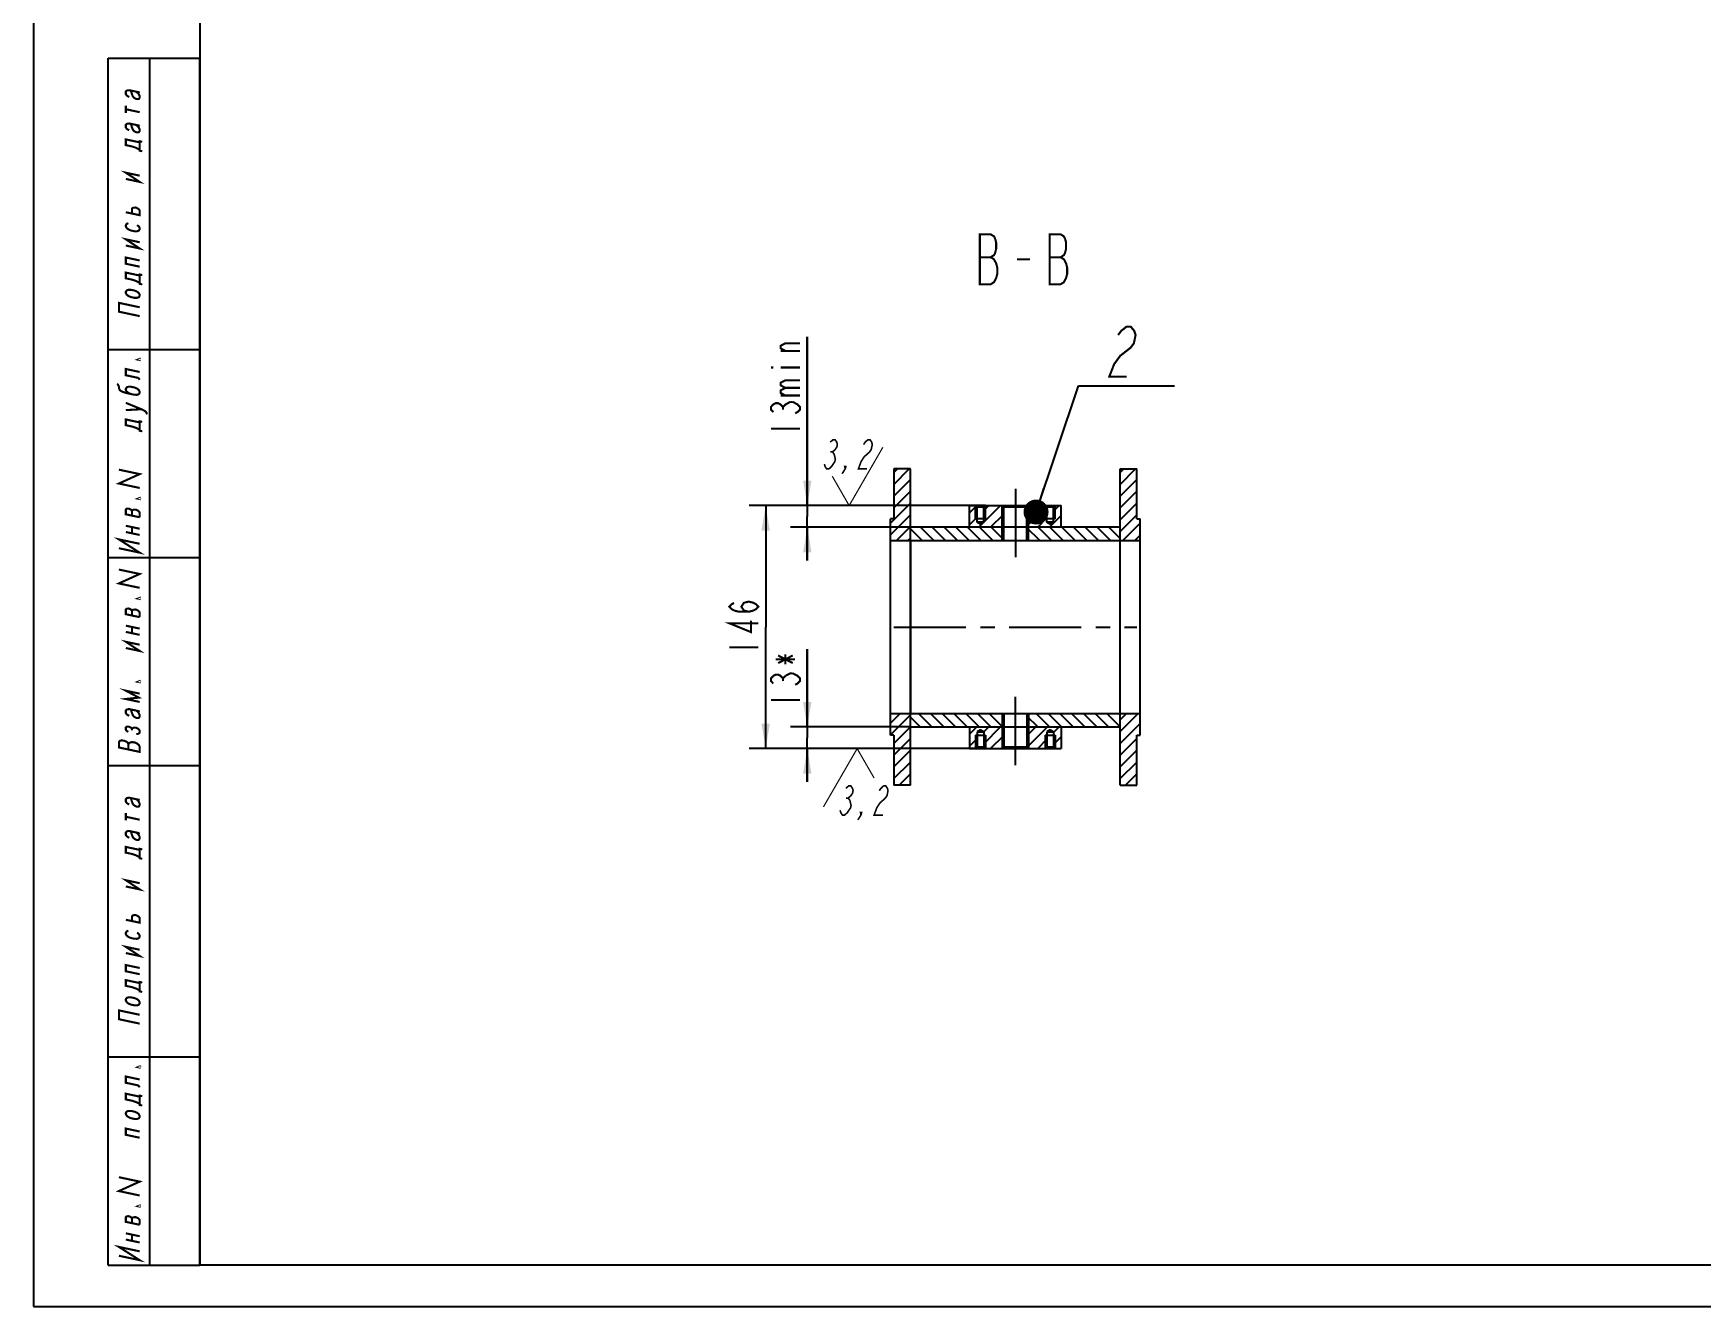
# Model space of a CAD drawing. Header units: millimetres. Extents: x 0 to 420, y 0 to 297.
# Drawn here: x 0 to 200.3, y 0 to 153 of the extents above; entities that cross this region are included whole.
import ezdxf

# ---------------------------------------------------------------- set-up
doc = ezdxf.new("R2010")
doc.units = ezdxf.units.MM
doc.header["$LTSCALE"] = 23.1
doc.linetypes.add('CENTER', pattern=[0.6, 0.375, -0.075, 0.075, -0.075])
doc.layers.get('0').update_dxf_attribs({"linetype": 'CONTINUOUS'})
for name, color, linetype in [('ALL_AXIS', 7, 'CONTINUOUS'), ('ALL_DIMENSIONS', 7, 'CONTINUOUS'), ('ALL_ROUND', 7, 'CONTINUOUS'), ('ALL_SURF_FIN', 7, 'CONTINUOUS')]:
    doc.layers.add(name, color=color, linetype=linetype)
doc.styles.get("Standard").update_dxf_attribs({"font": 'txt', "width": 0.7})
doc.dimstyles.new('DIMSTYLE_4', dxfattribs={"dimtxt": 3.5, "dimasz": 3, "dimexe": 0.18, "dimexo": 0.0625, "dimgap": 0.09, "dimtad": 1, "dimdec": 5, "dimlfac": 5, "dimdsep": 46, "dimtxsty": 'STANDARD', "dimblk": '_FILLED', "dimblk1": '_FILLED', "dimblk2": '_FILLED', "dimcen": 0.09, "dimadec": 0, "dimazin": 0, "dimtp": 0.5, "dimtm": 0.5, "dimtfac": 1, "dimtdec": 5, "dimtofl": 0, "dimtmove": 0, "dimatfit": 3, "dimldrblk": '_FILLED', "dimfxl": 1, "dimtolj": 1, "dimarcsym": 0})
doc.dimstyles.new('DIMSTYLE_8', dxfattribs={"dimtxt": 3.5, "dimasz": 3, "dimexe": 0.18, "dimexo": 0.0625, "dimgap": 0.09, "dimtad": 1, "dimdec": 5, "dimlfac": 5, "dimdsep": 46, "dimtxsty": 'STANDARD', "dimblk": '_FILLED', "dimblk1": '_FILLED', "dimblk2": '_FILLED', "dimcen": 0.09, "dimadec": 0, "dimazin": 0, "dimtp": 0.2, "dimtm": 0.2, "dimtfac": 1, "dimtdec": 5, "dimtofl": 0, "dimtmove": 0, "dimatfit": 3, "dimldrblk": '_FILLED', "dimfxl": 1, "dimtolj": 1, "dimarcsym": 0})
doc.dimstyles.get("Standard").update_dxf_attribs({"dimtxt": 3.5, "dimasz": 3, "dimexe": 0.18, "dimexo": 0.0625, "dimgap": 0.09, "dimtad": 1, "dimdec": 5, "dimdsep": 46, "dimtxsty": 'STANDARD', "dimblk": '_FILLED', "dimblk1": '_FILLED', "dimblk2": '_FILLED', "dimcen": 0.09, "dimadec": 0, "dimazin": 0, "dimtol": 1, "dimtp": 1e-05, "dimtm": 1e-05, "dimtfac": 1, "dimtdec": 5, "dimtofl": 0, "dimtmove": 0, "dimatfit": 3, "dimldrblk": '_FILLED', "dimfxl": 1, "dimtolj": 1, "dimarcsym": 0})

# ---------------------------------------------------------------- blocks, each defined once
blk = doc.blocks.new('_FILLED')
at = {"color": 0, "linetype": 'ByBlock'}
blk.add_solid([(0, 0), (-1, 0.167), (-1, -0.167)], dxfattribs=at)
blk = doc.blocks.new('*D11')
at = {"layer": 'ALL_DIMENSIONS', "color": 2, "linetype": 'Continuous'}
for p, q in [((93, 96.24), (93, 116.5)), ((93, 116.5), (93, 94.94)), ((114.4, 96.24), (91, 96.24)), ((93, 89.64), (93, 94.94)), ((105.4, 93.64), (91, 93.64)), ((93, 93.64), (93, 89.64))]:
    blk.add_line(p, q, dxfattribs=at)
at = {"layer": 'ALL_DIMENSIONS', "color": 2, "linetype": 'Continuous', "xscale": 3, "yscale": 3, "zscale": 3}
for p, rotation in [((93, 96.24), 270), ((93, 93.64), 90)]:
    blk.add_blockref('_FILLED', p, dxfattribs=dict(at, rotation=rotation))
blk = doc.blocks.new('*D12')
at = {"layer": 'ALL_DIMENSIONS', "color": 2, "linetype": 'Continuous'}
for p, q in [((93, 69.64), (93, 79)), ((93, 79), (93, 68.34)), ((105.4, 69.64), (91, 69.64)), ((93, 63.04), (93, 68.34)), ((114.4, 67.04), (91, 67.04)), ((93, 67.04), (93, 63.04))]:
    blk.add_line(p, q, dxfattribs=at)
at = {"layer": 'ALL_DIMENSIONS', "color": 2, "linetype": 'Continuous', "xscale": 3, "yscale": 3, "zscale": 3}
for p, rotation in [((93, 69.64), 270), ((93, 67.04), 90)]:
    blk.add_blockref('_FILLED', p, dxfattribs=dict(at, rotation=rotation))
blk = doc.blocks.new('*D13')
at = {"layer": 'ALL_DIMENSIONS', "color": 2, "linetype": 'Continuous'}
for p, q in [((112.5, 96.24), (86, 96.24)), ((88, 96.24), (88, 81.64)), ((88, 67.04), (88, 81.64)), ((112.5, 67.04), (86, 67.04))]:
    blk.add_line(p, q, dxfattribs=at)
at = {"layer": 'ALL_DIMENSIONS', "color": 2, "linetype": 'Continuous', "xscale": 3, "yscale": 3, "zscale": 3}
for p, rotation in [((88, 96.24), 90), ((88, 67.04), 270)]:
    blk.add_blockref('_FILLED', p, dxfattribs=dict(at, rotation=rotation))
blk = doc.blocks.new('SF12_BL4', base_point=(98.82, 62.76))
at = {"layer": 'ALL_SURF_FIN', "color": 2, "linetype": 'Continuous'}
for points, const_width in [([(98.99, 67.04), (94.94, 60.04)], 0.146), ([(98.99, 67.04), (101.02, 63.52)], 0.146), ([(97.64, 62.27), (97.97, 62.56), (98.23, 62.56), (98.43, 62.27), (98.5, 61.98), (98.44, 61.68), (98.24, 61.39), (97.92, 61.1), (98.12, 60.81), (98.19, 60.52), (98.26, 60.23), (98.2, 59.93), (98, 59.64), (97.81, 59.35), (97.49, 59.06), (97.22, 59.06), (97.02, 59.35), (96.95, 59.64)], 0.194), ([(101.65, 61.98), (101.84, 62.27), (102.17, 62.56), (102.43, 62.56), (102.63, 62.27), (102.7, 61.98), (102.58, 61.39), (102.38, 61.1), (102.06, 60.81), (101.73, 60.52), (101.35, 59.93), (101.03, 59.06), (102.08, 59.06)], 0.194), ([(97.66, 61.1), (97.92, 61.1)], 0.194), ([(99.45, 59.06), (99.39, 59.35), (99.52, 59.35), (99.45, 59.06), (99.07, 58.48)], 0.194)]:
    blk.add_lwpolyline(points, dxfattribs=dict(at, const_width=const_width))
blk = doc.blocks.new('SF11_BL5', base_point=(98.57, 100.2))
at = {"layer": 'ALL_SURF_FIN', "color": 2, "linetype": 'Continuous'}
for points, const_width in [([(95.75, 103.86), (96.08, 104.15), (96.34, 104.15), (96.54, 103.86), (96.61, 103.57), (96.55, 103.28), (96.35, 102.98), (96.03, 102.69), (96.23, 102.4), (96.3, 102.11), (96.37, 101.82), (96.31, 101.53), (96.11, 101.23), (95.92, 100.94), (95.6, 100.65), (95.33, 100.65), (95.13, 100.94), (95.06, 101.23)], 0.194), ([(99.76, 103.57), (99.95, 103.86), (100.28, 104.15), (100.54, 104.15), (100.74, 103.86), (100.81, 103.57), (100.68, 102.98), (100.49, 102.69), (100.17, 102.4), (99.84, 102.11), (99.46, 101.53), (99.14, 100.65), (100.19, 100.65)], 0.194), ([(95.77, 102.69), (96.03, 102.69)], 0.194), ([(98.03, 96.24), (102.08, 103.25)], 0.146), ([(97.56, 100.65), (97.49, 100.94), (97.63, 100.94), (97.56, 100.65), (97.18, 100.07)], 0.194), ([(98.03, 96.24), (96, 99.77)], 0.146)]:
    blk.add_lwpolyline(points, dxfattribs=dict(at, const_width=const_width))
blk = doc.blocks.new('BOM BALLOON 20_BL8', base_point=(131.35, 114.19))
at = {"color": 2, "linetype": 'Continuous'}
blk.add_line((125.59, 110.64), (137.11, 110.64), dxfattribs=at)
at = {"color": 2, "linetype": 'Continuous', "const_width": 0.25}
blk.add_lwpolyline([(130.35, 116.73), (130.72, 117.23), (131.35, 117.73), (131.87, 117.73), (132.29, 117.23), (132.45, 116.73), (132.24, 115.73), (131.87, 115.23), (131.24, 114.73), (130.6, 114.23), (129.87, 113.23), (129.29, 111.73), (131.39, 111.73)], dxfattribs=at)

msp = doc.modelspace()

# ---------------------------------------------------------------- linework, layer by layer
at = {"color": 7, "linetype": 'Continuous'}
for p, q in [((0, 297), (0, 0)), ((20, 292), (20, 5)), ((9, 5), (9, 150)), ((9, 150), (20, 150)), ((14, 5), (14, 150)), ((20, 5), (20, 150)), ((9, 115), (20, 115)), ((103.3983472, 100.6434487), (103.3983472, 94.6434487)), ((105.3983472, 100.6434487), (103.3983472, 100.6434487)), ((105.3983472, 62.6434487), (105.3983472, 100.6434487)), ((130.5983472, 92.0434487), (130.5983472, 100.6434487)), ((130.5983472, 100.6434487), (132.5983472, 100.6434487)), ((132.5983472, 94.6434487), (132.5983472, 100.6434487)), ((112.4983472, 93.6434487), (112.4983472, 96.2434487)), ((112.4983472, 96.2434487), (123.4983472, 96.2434487)), ((113.3983472, 96.0434487), (113.1983472, 96.2434487)), ((114.1983472, 96.0434487), (114.3983472, 96.2434487)), ((116.5983472, 96.0434487), (116.3983472, 96.2434487)), ((119.3983472, 96.0434487), (119.5983472, 96.2434487)), ((121.7983472, 96.0434487), (121.5983472, 96.2434487)), ((122.5983472, 96.0434487), (122.7983472, 96.2434487)), ((123.4983472, 93.6434487), (123.4983472, 96.2434487)), ((102.9983472, 68.6434487), (102.9983472, 94.6434487)), ((103.3983472, 94.6434487), (102.9983472, 94.6434487)), ((114.3983472, 94.6434487), (113.1983472, 94.6434487)), ((113.3983472, 94.2434487), (113.3983472, 96.0434487)), ((114.1983472, 96.0434487), (113.3983472, 96.0434487)), ((113.7983472, 94.0031045), (113.3983472, 94.2434487)), ((114.1983472, 94.2434487), (113.3983472, 94.2434487)), ((113.7983472, 94.0031045), (114.1983472, 94.2434487)), ((114.1983472, 94.2434487), (114.1983472, 96.0434487)), ((116.5983472, 92.0434487), (116.5983472, 96.0434487)), ((119.3983472, 96.0434487), (116.5983472, 96.0434487)), ((119.3983472, 92.0434487), (119.3983472, 96.0434487)), ((122.7983472, 94.6434487), (121.5983472, 94.6434487)), ((121.7983472, 94.2434487), (121.7983472, 96.0434487)), ((122.5983472, 96.0434487), (121.7983472, 96.0434487)), ((122.5983472, 94.2434487), (121.7983472, 94.2434487)), ((122.1983472, 94.0031045), (121.7983472, 94.2434487)), ((122.1983472, 94.0031045), (122.5983472, 94.2434487)), ((122.5983472, 94.2434487), (122.5983472, 96.0434487)), ((132.5983472, 94.6434487), (132.9983472, 94.6434487)), ((132.9983472, 68.6434487), (132.9983472, 94.6434487)), ((130.5983472, 93.6434487), (105.3983472, 93.6434487)), ((102.9983472, 92.0434487), (132.9983472, 92.0434487)), ((130.5983472, 71.2588692), (130.5983472, 92.0280283)), ((9, 90), (20, 90)), ((102.9983472, 71.2434487), (132.9983472, 71.2434487)), ((116.5983472, 71.2434487), (116.5983472, 67.2434487)), ((119.3983472, 71.2434487), (119.3983472, 67.2434487)), ((130.5983472, 62.6434487), (130.5983472, 71.2434487)), ((103.3983472, 68.6434487), (102.9983472, 68.6434487)), ((103.3983472, 68.6434487), (103.3983472, 62.6434487)), ((105.3983472, 69.6434487), (130.5983472, 69.6434487)), ((112.4983472, 69.6434487), (112.4983472, 67.0434487)), ((113.1983472, 68.6434487), (114.3983472, 68.6434487)), ((113.7983472, 69.283793), (113.3983472, 69.0434487)), ((113.3983472, 69.0434487), (114.1983472, 69.0434487)), ((113.3983472, 69.0434487), (113.3983472, 67.2434487)), ((113.7983472, 69.283793), (114.1983472, 69.0434487)), ((114.1983472, 69.0434487), (114.1983472, 67.2434487)), ((121.5983472, 68.6434487), (122.7983472, 68.6434487)), ((122.1983472, 69.283793), (121.7983472, 69.0434487)), ((121.7983472, 69.0434487), (122.5983472, 69.0434487)), ((121.7983472, 69.0434487), (121.7983472, 67.2434487)), ((122.1983472, 69.283793), (122.5983472, 69.0434487)), ((122.5983472, 69.0434487), (122.5983472, 67.2434487)), ((123.4983472, 69.6434487), (123.4983472, 67.0434487)), ((132.5983472, 68.6434487), (132.9983472, 68.6434487)), ((132.5983472, 62.6434487), (132.5983472, 68.6434487)), ((112.4983472, 67.0434487), (123.4983472, 67.0434487)), ((113.3983472, 67.2434487), (113.1983472, 67.0434487)), ((113.3983472, 67.2434487), (114.1983472, 67.2434487)), ((114.1983472, 67.2434487), (114.3983472, 67.0434487)), ((116.5983472, 67.2434487), (116.3983472, 67.0434487)), ((116.5983472, 67.2434487), (119.3983472, 67.2434487)), ((119.3983472, 67.2434487), (119.5983472, 67.0434487)), ((121.7983472, 67.2434487), (121.5983472, 67.0434487)), ((121.7983472, 67.2434487), (122.5983472, 67.2434487)), ((122.5983472, 67.2434487), (122.7983472, 67.0434487)), ((9, 65), (20, 65)), ((105.3983472, 62.6434487), (103.3983472, 62.6434487)), ((130.5983472, 62.6434487), (132.5983472, 62.6434487)), ((9, 30), (20, 30)), ((9, 5), (20, 5)), ((415, 5), (20, 5)), ((0, 0), (420, 0))]:
    msp.add_line(p, q, dxfattribs=at)
at = {"color": 2, "linetype": 'Continuous'}
for p, q in [((103.3983472, 100.2014285), (103.8403675, 100.6434487)), ((103.3983472, 98.7872149), (105.2545811, 100.6434487)), ((130.5983472, 100.2014285), (131.0403675, 100.6434487)), ((130.5983472, 98.7872149), (132.4545811, 100.6434487)), ((103.3983472, 97.3730014), (105.3983472, 99.3730014)), ((130.5983472, 97.3730014), (132.5983472, 99.3730014)), ((102.9983472, 94.1445742), (105.3983472, 96.5445742)), ((103.3983472, 95.9587878), (105.3983472, 97.9587878)), ((113.1983472, 94.6434487), (113.1983472, 96.2434487)), ((113.6124523, 93.6434487), (116.2124523, 96.2434487)), ((114.1983472, 95.6435572), (114.7982387, 96.2434487)), ((114.3983472, 94.6434487), (114.3983472, 96.2434487)), ((116.3983472, 92.0434487), (116.3983472, 96.2434487)), ((119.3983472, 95.186703), (120.455093, 96.2434487)), ((119.5983472, 92.0434487), (119.5983472, 96.2434487)), ((121.5983472, 94.6434487), (121.5983472, 96.2434487)), ((122.5983472, 95.5582759), (123.2835201, 96.2434487)), ((122.7983472, 94.6434487), (122.7983472, 96.2434487)), ((130.5983472, 95.9587878), (132.5983472, 97.9587878)), ((130.5983472, 94.5445742), (132.5983472, 96.5445742)), ((102.9983472, 92.7303607), (105.3983472, 95.1303607)), ((112.4983472, 95.3577708), (113.2911862, 96.1506098)), ((112.4983472, 93.9435572), (113.3983472, 94.8435572)), ((115.0266659, 93.6434487), (116.5983472, 95.2151301)), ((119.3983472, 93.7724894), (121.7338269, 96.1079691)), ((120.6835201, 93.6434487), (121.7983472, 94.7582759)), ((122.0977337, 93.6434487), (123.4983472, 95.0440623)), ((130.5983472, 93.1303607), (132.5983472, 95.1303607)), ((103.7256489, 92.0434487), (105.3983472, 93.7161471)), ((105.1398624, 92.0434487), (105.3983472, 92.3019335)), ((106.7917031, 92.0434487), (105.3983472, 93.4368046)), ((108.2059167, 92.0434487), (106.6059167, 93.6434487)), ((109.6201302, 92.0434487), (108.0201302, 93.6434487)), ((111.0343438, 92.0434487), (109.4343438, 93.6434487)), ((112.4485574, 92.0434487), (110.8485574, 93.6434487)), ((113.8627709, 92.0434487), (112.2627709, 93.6434487)), ((115.2769845, 92.0434487), (113.6769845, 93.6434487)), ((116.5983472, 92.1362995), (115.0911981, 93.6434487)), ((116.4408794, 93.6434487), (116.5983472, 93.8009165)), ((116.5983472, 93.5505131), (116.5054116, 93.6434487)), ((120.9338387, 92.0434487), (119.3983472, 93.5789402)), ((119.5196252, 92.0434487), (119.3983472, 92.1647267)), ((122.3480523, 92.0434487), (120.7480523, 93.6434487)), ((123.7622659, 92.0434487), (122.1622659, 93.6434487)), ((125.1764794, 92.0434487), (123.5764794, 93.6434487)), ((126.590693, 92.0434487), (124.990693, 93.6434487)), ((128.0049066, 92.0434487), (126.4049066, 93.6434487)), ((129.4191201, 92.0434487), (127.8191201, 93.6434487)), ((130.5983472, 92.2784352), (129.2333337, 93.6434487)), ((130.9256489, 92.0434487), (132.9983472, 94.1161471)), ((132.3398624, 92.0434487), (132.9983472, 92.7019335)), ((102.9983472, 70.1029437), (104.1388523, 71.2434487)), ((102.9983472, 68.6887301), (105.3983472, 71.0887301)), ((106.5642861, 69.6434487), (105.3983472, 70.8093876)), ((107.9784997, 69.6434487), (106.3784997, 71.2434487)), ((109.3927132, 69.6434487), (107.7927132, 71.2434487)), ((110.8069268, 69.6434487), (109.2069268, 71.2434487)), ((112.2211404, 69.6434487), (110.6211404, 71.2434487)), ((113.6353539, 69.6434487), (112.0353539, 71.2434487)), ((115.0495675, 69.6434487), (113.4495675, 71.2434487)), ((116.4637811, 69.6434487), (114.8637811, 71.2434487)), ((116.5983472, 70.9230961), (116.2779946, 71.2434487)), ((116.3983472, 71.2434487), (116.3983472, 67.0434487)), ((120.7064217, 69.6434487), (119.3983472, 70.9515232)), ((119.5983472, 71.2434487), (119.5983472, 67.0434487)), ((122.1206353, 69.6434487), (120.5206353, 71.2434487)), ((123.5348489, 69.6434487), (121.9348489, 71.2434487)), ((124.9490624, 69.6434487), (123.3490624, 71.2434487)), ((126.363276, 69.6434487), (124.763276, 71.2434487)), ((127.7774896, 69.6434487), (126.1774896, 71.2434487)), ((129.1917031, 69.6434487), (127.5917031, 71.2434487)), ((130.5983472, 69.6510182), (129.0059167, 71.2434487)), ((130.5983472, 71.0652317), (130.4201302, 71.2434487)), ((130.5983472, 70.5029437), (131.3388523, 71.2434487)), ((130.5983472, 69.0887301), (132.7530659, 71.2434487)), ((103.3983472, 67.6745165), (105.3983472, 69.6745165)), ((103.3983472, 66.260303), (105.3983472, 68.260303)), ((112.4983472, 68.7577708), (113.3840252, 69.6434487)), ((112.4983472, 67.3435572), (113.3983472, 68.2435572)), ((113.1983472, 68.6434487), (113.1983472, 67.0434487)), ((114.1982795, 69.0434895), (114.7982387, 69.6434487)), ((114.1983472, 67.6293437), (116.2124523, 69.6434487)), ((114.3983472, 68.6434487), (114.3983472, 67.0434487)), ((115.0266659, 67.0434487), (116.5983472, 68.6151301)), ((119.3983472, 68.586703), (120.455093, 69.6434487)), ((119.4338269, 67.2079691), (121.8693066, 69.6434487)), ((120.6835201, 67.0434487), (121.7983472, 68.1582759)), ((121.5983472, 68.6434487), (121.5983472, 67.0434487)), ((122.5983472, 68.9582759), (123.2835201, 69.6434487)), ((122.5983472, 67.5440623), (123.4983472, 68.4440623)), ((122.7983472, 68.6434487), (122.7983472, 67.0434487)), ((130.5983472, 67.6745165), (132.9983472, 70.0745165)), ((130.5983472, 66.260303), (132.5983472, 68.260303)), ((132.981493, 68.6434487), (132.9983472, 68.660303)), ((103.3983472, 64.8460894), (105.3983472, 66.8460894)), ((130.5983472, 64.8460894), (132.5983472, 66.8460894)), ((103.3983472, 63.4318759), (105.3983472, 65.4318759)), ((130.5983472, 63.4318759), (132.5983472, 65.4318759)), ((104.0241337, 62.6434487), (105.3983472, 64.0176623)), ((131.2241337, 62.6434487), (132.5983472, 64.0176623))]:
    msp.add_line(p, q, dxfattribs=at)
at = {"color": 2, "linetype": 'Continuous', "const_width": 0.25}
for points in [[(11.5279261, 145.3281976), (11.3195923, 145.4349792), (11.2154255, 145.5196252), (11.1112594, 145.666756), (11.1112594, 145.9792566), (11.2154255, 146.0821161), (11.3195923, 146.122478), (11.5279261, 146.1406915), (12.6737592, 145.8971356), (12.7779261, 145.9374976)], [(11.1112594, 143.416767), (11.1112594, 144.2917584)], [(11.6320921, 146.1185559), (11.736259, 146.0339099), (11.8404259, 145.6992737), (11.9445927, 145.427135), (12.0487588, 145.2799915), (12.1529257, 145.1953455), (12.3612594, 145.0885638), (12.4654255, 145.0664282), (12.6737592, 145.0846417), (12.7779261, 145.2499988), (12.7779261, 145.4375043), (12.6737592, 145.6471454), (12.5695924, 145.7942889), (12.3612594, 145.9635681)], [(11.1112594, 143.8542627), (12.7779261, 143.5000031)], [(11.5279261, 141.3282001), (11.3195923, 141.4349817), (11.2154255, 141.5196149), (11.1112594, 141.6667584), (11.1112594, 141.979259), (11.2154255, 142.0821185), (11.3195923, 142.1224805), (11.5279261, 142.140694), (12.6737592, 141.8971381), (12.7779261, 141.9375)], [(12.7779261, 138.9999994), (12.5695924, 139.106781), (12.3612594, 139.2135626), (11.8404259, 139.3867767), (11.1112594, 139.5417645), (11.1112594, 140.2292633), (12.7779261, 139.8750037)], [(11.6320921, 142.1185583), (11.736259, 142.0339124), (11.8404259, 141.6992761), (11.9445927, 141.4271246), (12.0487588, 141.2799939), (12.1529257, 141.1953479), (12.3612594, 141.0885663), (12.4654255, 141.0664178), (12.6737592, 141.0846442), (12.7779261, 141.2500012), (12.7779261, 141.4374939), (12.6737592, 141.647135), (12.5695924, 141.7942786), (12.3612594, 141.9635706)], [(13.0904259, 138.8085718), (12.7779261, 138.8750043), (12.7779261, 139.9999988), (13.0904259, 139.9335791)], [(11.1112594, 135.4792566), (12.7779261, 135.1249969), (11.1112594, 136.2292657), (12.7779261, 135.8750061)], [(11.1112594, 131.479259), (12.7779261, 131.1249994), (12.7779261, 131.6875031), (12.6737592, 131.8346466), (12.5695924, 131.9192798), (12.3612594, 132.0260614), (12.2570926, 132.0482098), (12.0487588, 132.0299835), (11.9445927, 131.9896344), (11.8404259, 131.8867749), (11.8404259, 131.3242712)], [(11.4237592, 130.1628369), (11.2154255, 130.0821259), (11.1112594, 129.916756), (11.1112594, 129.7917609), (11.2154255, 129.5821198), (11.4237592, 129.4128406), (11.736259, 129.2839105), (12.1529257, 129.1953424), (12.4654255, 129.1914203), (12.6737592, 129.2721442), (12.7779261, 129.4375012), (12.7779261, 129.5624963), (12.6737592, 129.7721375), (12.4654255, 129.9414294)], [(11.1112594, 127.4792615), (12.7779261, 127.1250018), (11.1112594, 128.2292578), (12.7779261, 127.8749982)], [(113.7269073, 126.0758606), (115.0394073, 126.0758606), (115.4331573, 126.3258636), (115.5644073, 126.5758667), (115.6956573, 127.07586), (115.6956573, 127.8258563), (115.5644073, 128.3258624), (115.4331573, 128.5758655), (115.0394073, 128.8258557), (113.7269073, 128.8258557), (113.7269073, 122.8258594), (115.0394073, 122.8258594), (115.4331573, 123.0758624), (115.6956573, 123.5758557), (115.8269073, 124.0758618), (115.8269073, 124.8258582), (115.6956573, 125.3258643), (115.4331573, 125.8258575), (115.0394073, 126.0758606)], [(122.1269073, 126.0758606), (123.4394073, 126.0758606), (123.8331573, 126.3258636), (123.9644073, 126.5758667), (124.0956573, 127.07586), (124.0956573, 127.8258563), (123.9644073, 128.3258624), (123.8331573, 128.5758655), (123.4394073, 128.8258557), (122.1269073, 128.8258557), (122.1269073, 122.8258594), (123.4394073, 122.8258594), (123.8331573, 123.0758624), (124.0956573, 123.5758557), (124.2269073, 124.0758618), (124.2269073, 124.8258582), (124.0956573, 125.3258643), (123.8331573, 125.8258575), (123.4394073, 126.0758606)], [(12.7779261, 124.9374976), (11.1112594, 125.2917572), (11.1112594, 126.0417664), (12.7779261, 125.6874939)], [(12.7779261, 122.9999963), (12.5695924, 123.106778), (12.3612594, 123.2135596), (11.8404259, 123.3867737), (11.1112594, 123.5417615), (11.1112594, 124.2292603), (12.7779261, 123.8750006)], [(118.1894073, 125.8258575), (119.7644073, 125.8258575)], [(11.736259, 121.2839154), (11.4237592, 121.4128326), (11.2154255, 121.5821246), (11.1112594, 121.7917657), (11.1112594, 121.9167609), (11.2154255, 122.0821179), (11.4237592, 122.1628418), (11.736259, 122.1589069), (12.1529257, 122.0703516), (12.4654255, 121.9414215), (12.6737592, 121.7721423), (12.7779261, 121.5625012), (12.7779261, 121.4375061), (12.6737592, 121.2721362), (12.4654255, 121.1914252), (12.1529257, 121.1953473), (11.736259, 121.2839154)], [(13.0904259, 122.8085815), (12.7779261, 122.8750012), (12.7779261, 123.9999957), (13.0904259, 123.933576)], [(12.7779261, 118.9999988), (10.277926, 119.5313947), (10.277926, 120.5938916), (12.7779261, 120.0624957)], [(12.7779261, 111.3541608), (12.6737592, 111.5013043), (12.5695924, 111.5859503), (12.4654255, 111.6080859), (11.1112594, 111.8959259), (11.1112594, 112.6459222), (12.7779261, 112.2916626)], [(12.7779261, 113.8541656), (12.7779261, 113.7291705), (12.5695924, 113.7734546), (12.7779261, 113.8541656)], [(11.736259, 109.6380798), (11.4237592, 109.7670099), (11.2154255, 109.9362891), (11.1112594, 110.1459302), (11.1112594, 110.2709253), (11.2154255, 110.4362823), (11.4237592, 110.5170062), (11.736259, 110.5130841), (12.1529257, 110.424516), (12.4654255, 110.2955859), (12.6737592, 110.1263068), (12.7779261, 109.9166656), (12.7779261, 109.7916705), (12.6737592, 109.6263135), (12.4654255, 109.5455896), (12.1529257, 109.5495117), (11.736259, 109.6380798), (11.1112594, 109.770932), (10.6945927, 109.9219977), (10.486259, 110.0287793), (10.3820921, 110.1134125), (10.277926, 110.385564), (10.277926, 110.5105591), (10.1737592, 110.7826978), (10.0695923, 110.8673438)], [(13.5070926, 107.261673), (13.6112595, 107.3020349), (13.6112595, 107.3645325), (13.5070926, 107.511676), (13.4029257, 107.596322), (12.986259, 107.8098853), (11.1112594, 108.5834271)], [(11.1112594, 107.7084229), (12.986259, 107.8098853)], [(12.7779261, 105.3541644), (12.5695924, 105.460946), (12.3612594, 105.5677277), (11.8404259, 105.7409418), (11.1112594, 105.8959296), (11.1112594, 106.5834283), (12.7779261, 106.2291687)], [(13.0904259, 105.1627368), (12.7779261, 105.2291693), (12.7779261, 106.3541638), (13.0904259, 106.2877441)], [(12.7779261, 98.3541687), (10.277926, 98.8855518), (12.7779261, 100.0208386), (10.277926, 100.5522217)], [(12.7779261, 97.1458356), (12.7779261, 97.0208276), (12.5695924, 97.0651117), (12.7779261, 97.1458356)], [(12.7779261, 94.8333362), (11.1112594, 95.1875958), (11.1112594, 95.7500995), (11.2154255, 95.852959), (11.4237592, 95.8711725), (11.5279261, 95.849024), (11.736259, 95.7422424), (11.8404259, 95.5950989), (11.8404259, 95.032608)], [(12.7779261, 94.8333362), (12.7779261, 95.395827), (12.6737592, 95.5429706), (12.5695924, 95.6276166), (12.3612594, 95.7343982), (12.2570926, 95.7565338), (12.0487588, 95.7383203), (11.9445927, 95.6979584), (11.8404259, 95.5950989)], [(10.277926, 91.1147186), (12.7779261, 90.5833356), (10.277926, 92.1772284), (12.7779261, 91.6458325)], [(11.1112594, 93.8125983), (12.7779261, 93.4583386)], [(11.1112594, 93.0625891), (12.7779261, 92.7083295)], [(11.8404259, 92.9076013), (11.8404259, 93.6576105)], [(12.7779261, 86.3541632), (10.277926, 86.8855591), (12.7779261, 88.0208331), (10.277926, 88.552229)], [(12.7779261, 85.1458301), (12.7779261, 85.020835), (12.5695924, 85.065119), (12.7779261, 85.1458301)], [(12.7779261, 82.8333307), (11.1112594, 83.1875903), (11.1112594, 83.750094), (11.2154255, 83.8529535), (11.4237592, 83.871167), (11.5279261, 83.8490314), (11.736259, 83.7422498), (11.8404259, 83.5951062), (11.8404259, 83.0326025)], [(12.7779261, 82.8333307), (12.7779261, 83.3958344), (12.6737592, 83.5429779), (12.5695924, 83.6276111), (12.3612594, 83.7343927), (12.2570926, 83.7565411), (12.0487588, 83.7383276), (11.9445927, 83.6979657), (11.8404259, 83.5951062)], [(11.1112594, 81.8125928), (12.7779261, 81.4583331)], [(11.1112594, 81.0625964), (12.7779261, 80.7083368)], [(11.8404259, 80.9076086), (11.8404259, 81.657605)], [(11.1112594, 79.1250952), (12.7779261, 78.7708356), (11.1112594, 79.8750916), (12.7779261, 79.5208319)], [(12.7779261, 72.6458313), (11.1112594, 73.0000974), (12.6737592, 73.167973), (11.1112594, 74.0000967), (12.7779261, 73.6458307)], [(12.7779261, 75.1458362), (12.7779261, 75.0208347), (12.5695924, 75.0651187), (12.7779261, 75.1458362)], [(11.5279261, 70.974028), (11.3195923, 71.0808096), (11.2154255, 71.1654556), (11.1112594, 71.3125928), (11.1112594, 71.6250934), (11.2154255, 71.7279529), (11.3195923, 71.7683148), (11.5279261, 71.7865283), (12.6737592, 71.5429724), (12.7779261, 71.5833344)], [(11.6320921, 71.7643863), (11.736259, 71.6797467), (11.8404259, 71.3451041), (11.9445927, 71.0729654), (12.0487588, 70.9258218), (12.1529257, 70.8411823), (12.3612594, 70.7344006), (12.4654255, 70.7122586), (12.6737592, 70.7304721), (12.7779261, 70.8958356), (12.7779261, 71.0833347), (12.6737592, 71.2929758), (12.5695924, 71.4401129), (12.3612594, 71.6093985)], [(11.4237592, 66.9336685), (11.4237592, 67.5586697), (11.3195923, 67.7683109), (11.2154255, 67.8529504), (11.0070925, 67.9597385), (10.6945927, 68.0261581), (10.486259, 68.0079446), (10.3820921, 67.9675827), (10.277926, 67.8022256), (10.277926, 67.1772244), (12.7779261, 66.645835), (12.7779261, 67.2708362), (12.6737592, 67.4804773), (12.4654255, 67.6497565), (12.2570926, 67.7565381), (11.9445927, 67.8229642), (11.736259, 67.8047443), (11.5279261, 67.7240268), (11.4237592, 67.5586697)], [(11.4237592, 69.0586688), (11.2154255, 69.1654504), (11.1112594, 69.312594), (11.1112594, 69.562597), (11.2154255, 69.6654501), (11.4237592, 69.68367), (11.5279261, 69.661528), (11.736259, 69.5547464), (11.8404259, 69.4076028), (11.8404259, 69.2201038)], [(12.3612594, 68.7968994), (12.5695924, 68.8151129), (12.6737592, 68.8554749), (12.7779261, 68.9583344), (12.7779261, 69.208331), (12.6737592, 69.3554745), (12.5695924, 69.4401141), (12.3612594, 69.5468958), (12.2570926, 69.5690378), (12.0487588, 69.5508243), (11.9445927, 69.5104623), (11.8404259, 69.4076028)], [(11.5279261, 60.3281982), (11.3195923, 60.4349799), (11.2154255, 60.5196194), (11.1112594, 60.666763), (11.1112594, 60.9792636), (11.2154255, 61.0821167), (11.3195923, 61.1224786), (11.5279261, 61.1406985), (12.6737592, 60.8971426), (12.7779261, 60.9374982)], [(11.6320921, 61.1185565), (11.736259, 61.0339105), (11.8404259, 60.6992743), (11.9445927, 60.4271292), (12.0487588, 60.2799921), (12.1529257, 60.1953461), (12.3612594, 60.0885645), (12.4654255, 60.0664224), (12.6737592, 60.0846423), (12.7779261, 60.2499994), (12.7779261, 60.4374985), (12.6737592, 60.6471396), (12.5695924, 60.7942831), (12.3612594, 60.9635623)], [(11.1112594, 58.4167612), (11.1112594, 59.291759)], [(11.1112594, 58.8542633), (12.7779261, 58.4999973)], [(11.5279261, 56.3281943), (11.3195923, 56.4349759), (11.2154255, 56.5196219), (11.1112594, 56.666759), (11.1112594, 56.9792596), (11.2154255, 57.0821191), (11.3195923, 57.1224811), (11.5279261, 57.1406946), (12.6737592, 56.8971387), (12.7779261, 56.9375006)], [(11.6320921, 57.1185526), (11.736259, 57.033913), (11.8404259, 56.6992703), (11.9445927, 56.4271317), (12.0487588, 56.2799881), (12.1529257, 56.1953485), (12.3612594, 56.0885669), (12.4654255, 56.0664249), (12.6737592, 56.0846384), (12.7779261, 56.2500018), (12.7779261, 56.4375009), (12.6737592, 56.647142), (12.5695924, 56.7942856), (12.3612594, 56.9635648)], [(12.7779261, 54), (12.5695924, 54.1067816), (12.3612594, 54.2135632), (11.8404259, 54.3867709), (11.1112594, 54.5417587), (11.1112594, 55.2292639), (12.7779261, 54.8749979)], [(13.0904259, 53.8085788), (12.7779261, 53.8749985), (12.7779261, 54.9999994), (13.0904259, 54.9335733)], [(11.1112594, 50.4792636), (12.7779261, 50.1249976), (11.1112594, 51.2292599), (12.7779261, 50.8750003)], [(11.1112594, 46.4792596), (12.7779261, 46.125), (12.7779261, 46.6874973), (12.6737592, 46.8346408), (12.5695924, 46.9192804), (12.3612594, 47.0260684), (12.2570926, 47.048204), (12.0487588, 47.0299905), (11.9445927, 46.9896286), (11.8404259, 46.8867691), (11.8404259, 46.3242719)], [(11.4237592, 45.1628375), (11.2154255, 45.0821201), (11.1112594, 44.916763), (11.1112594, 44.7917615), (11.2154255, 44.5821204), (11.4237592, 44.4128348), (11.736259, 44.2839111), (12.1529257, 44.1953494), (12.4654255, 44.1914209), (12.6737592, 44.2721384), (12.7779261, 44.4375018), (12.7779261, 44.5624969), (12.6737592, 44.7721445), (12.4654255, 44.9414236)], [(11.1112594, 42.4792621), (12.7779261, 42.1250024), (11.1112594, 43.2292584), (12.7779261, 42.8749988)], [(12.7779261, 39.9374982), (11.1112594, 40.2917578), (11.1112594, 41.0417606), (12.7779261, 40.6875009)], [(12.7779261, 37.9999969), (12.5695924, 38.106785), (12.3612594, 38.2135666), (11.8404259, 38.3867743), (11.1112594, 38.5417621), (11.1112594, 39.2292609), (12.7779261, 38.8750012)], [(13.0904259, 37.8085757), (12.7779261, 37.8750018), (12.7779261, 39.0000027), (13.0904259, 38.9335767)], [(11.736259, 36.283916), (11.4237592, 36.4128397), (11.2154255, 36.5821188), (11.1112594, 36.7917599), (11.1112594, 36.9167615), (11.2154255, 37.0821185), (11.4237592, 37.162836), (11.736259, 37.1589139), (12.1529257, 37.0703458), (12.4654255, 36.9414221), (12.6737592, 36.7721429), (12.7779261, 36.5625018), (12.7779261, 36.4375003), (12.6737592, 36.2721432), (12.4654255, 36.1914258), (12.1529257, 36.1953479), (11.736259, 36.283916)], [(12.7779261, 33.9999994), (10.277926, 34.5313889), (10.277926, 35.5938922), (12.7779261, 35.0625027)], [(12.7779261, 28.8541663), (12.7779261, 28.7291647), (12.5695924, 28.7734488), (12.7779261, 28.8541663)], [(12.7779261, 26.3541678), (12.6737592, 26.5013049), (12.5695924, 26.5859509), (12.4654255, 26.608093), (11.1112594, 26.8959265), (11.1112594, 27.6459293), (12.7779261, 27.2916696)], [(12.7779261, 24.3541658), (12.5695924, 24.4609506), (12.3612594, 24.5677322), (11.8404259, 24.7409399), (11.1112594, 24.8959277), (11.1112594, 25.5834265), (12.7779261, 25.2291669)], [(13.0904259, 24.1627414), (12.7779261, 24.2291675), (12.7779261, 25.3541684), (13.0904259, 25.2877423)], [(11.736259, 22.6380785), (11.4237592, 22.7670021), (11.2154255, 22.9362877), (11.1112594, 23.1459288), (11.1112594, 23.2709271), (11.2154255, 23.4362874), (11.4237592, 23.5170049), (11.736259, 23.5130795), (12.1529257, 23.4245146), (12.4654255, 23.295591), (12.6737592, 23.1263086), (12.7779261, 22.9166675), (12.7779261, 22.791666), (12.6737592, 22.6263089), (12.4654255, 22.5455914), (12.1529257, 22.5495135), (11.736259, 22.6380785)], [(12.7779261, 20.2916675), (11.1112594, 20.6459271), (11.1112594, 21.3959267), (12.7779261, 21.041667)], [(12.7779261, 13.3541661), (10.277926, 13.8855588), (12.7779261, 15.0208328), (10.277926, 15.5522255)], [(12.7779261, 12.145833), (12.7779261, 12.0208347), (12.5695924, 12.0651155), (12.7779261, 12.145833)], [(12.7779261, 9.8333336), (11.1112594, 10.1875932), (11.1112594, 10.7500937), (11.2154255, 10.8529532), (11.4237592, 10.8711699), (11.5279261, 10.8490279), (11.736259, 10.7422462), (11.8404259, 10.5951059), (11.8404259, 10.0326054)], [(12.7779261, 9.8333336), (12.7779261, 10.395834), (12.6737592, 10.5429744), (12.5695924, 10.6276172), (12.3612594, 10.7343988), (12.2570926, 10.7565408), (12.0487588, 10.7383209), (11.9445927, 10.6979654), (11.8404259, 10.5951059)], [(11.1112594, 8.8125957), (12.7779261, 8.4583328)], [(11.1112594, 8.0625929), (12.7779261, 7.7083333)], [(11.8404259, 7.9076051), (11.8404259, 8.6576047)], [(10.277926, 6.1147256), (12.7779261, 5.583333), (10.277926, 7.1772258), (12.7779261, 6.6458331)]]:
    msp.add_lwpolyline(points, dxfattribs=at)
at = {"layer": 'ALL_AXIS', "color": 7, "linetype": 'CENTER'}
for p, q in [((117.9983472, 98.2434487), (117.9983472, 90.0434487)), ((103.3983472, 81.6434487), (132.5983472, 81.6434487)), ((117.9983472, 65.0434487), (117.9983472, 73.2434487))]:
    msp.add_line(p, q, dxfattribs=at)
at = {"layer": 'ALL_DIMENSIONS', "color": 2, "linetype": 'Continuous', "const_width": 0.25}
for points in [[(90.3733475, 114.8195453), (89.7900156, 115.125791), (89.7900156, 115.4320367), (90.3733475, 115.7382953), (92.1233496, 115.7382953)], [(92.1233496, 114.8195453), (89.7900156, 114.8195453)], [(88.6233453, 112.828916), (88.9150113, 112.828916)], [(89.7900156, 112.828916), (92.1233496, 112.828916)], [(90.3733475, 110.3789117), (89.7900156, 110.6851703), (89.7900156, 110.991416), (90.3733475, 111.2976617), (92.1233496, 111.2976617)], [(90.3733475, 109.4601617), (89.7900156, 109.7664203), (89.7900156, 110.072666), (90.3733475, 110.3789117), (92.1233496, 110.3789117)], [(88.9150113, 107.4695453), (88.6233453, 107.775791), (88.6233453, 108.0820367), (88.9150113, 108.3882953), (89.2066837, 108.5414117), (89.4983496, 108.5414117), (89.7900156, 108.3882953), (90.0816815, 108.0820367), (90.3733475, 108.3882953), (90.9566794, 108.694541)], [(89.7900156, 109.4601617), (92.1233496, 109.4601617)], [(90.0816815, 107.775791), (90.0816815, 108.0820367)], [(90.9566794, 108.694541), (91.2483453, 108.694541)], [(91.2483453, 108.694541), (91.8316837, 108.3882953), (92.1233496, 108.0820367), (92.1233496, 107.775791), (91.8316837, 107.4695453), (91.5400113, 107.316416)], [(88.6233453, 105.478916), (92.1233496, 105.478916)], [(85.9566824, 83.4809546), (85.3733441, 83.634071), (85.0816782, 84.093446), (85.3733441, 84.552821), (85.9566824, 84.7059503), (86.5400143, 84.552821), (86.8316803, 84.3997046), (87.1233463, 84.093446), (86.8316803, 83.7872003), (86.5400143, 83.634071), (85.9566824, 83.4809546), (84.7900122, 83.4809546), (84.2066803, 83.634071), (83.9150143, 83.7872003), (83.6233484, 84.093446), (83.9150143, 84.3997046), (84.2066803, 84.552821)], [(87.1233463, 82.1028296), (83.6233484, 82.1028296), (86.2483484, 81.0309503), (86.2483484, 82.4090753)], [(83.6233484, 79.1934503), (87.1233463, 79.1934503)], [(91.2483453, 77.3112433), (89.4983496, 78.2299933)], [(89.4983496, 77.3112433), (91.2483453, 78.2299933)], [(90.3733475, 77.1581204), (90.3733475, 78.3831161)], [(89.2066837, 77.7706183), (91.5400113, 77.7706183)], [(90.3733475, 75.7799954), (90.9566794, 76.0862411), (91.2483453, 76.0862411)], [(91.2483453, 76.0862411), (91.8316837, 75.7799954), (92.1233496, 75.4737433), (92.1233496, 75.1674911), (91.8316837, 74.8612454), (91.5400113, 74.7081161)], [(88.9150113, 74.8612454), (88.6233453, 75.1674911), (88.6233453, 75.4737433), (88.9150113, 75.7799954), (89.2066837, 75.9331183), (89.4983496, 75.9331183), (89.7900156, 75.7799954), (90.0816815, 75.4737433), (90.3733475, 75.7799954)], [(90.0816815, 75.1674911), (90.0816815, 75.4737433)], [(88.6233453, 72.8706161), (92.1233496, 72.8706161)]]:
    msp.add_lwpolyline(points, dxfattribs=at)
at = {"layer": 'ALL_ROUND', "color": 7, "linetype": 'Continuous'}
for p, q in [((105.3983472, 92.0280283), (105.3983472, 71.2588692)), ((130.5983472, 71.2588692), (130.5983472, 92.0280283))]:
    msp.add_line(p, q, dxfattribs=at)

# ---------------------------------------------------------------- block references
at = {"color": 2, "linetype": 'Continuous'}
msp.add_blockref('BOM BALLOON 20_BL8', (131.3486541, 114.1882759), dxfattribs=at)
at = {"layer": 'ALL_SURF_FIN', "color": 2, "linetype": 'Continuous'}
for name, p in [('SF11_BL5', (98.5705635, 100.1967677)), ('SF12_BL4', (98.8200074, 62.759367))]:
    msp.add_blockref(name, p, dxfattribs=at)

# ---------------------------------------------------------------- dimensions: what is measured, and where the dimension line sits
at = {"layer": 'ALL_DIMENSIONS', "color": 2, "linetype": 'Continuous'}
for base, p1, p2, angle, text, picture, middle in [((92.9983472, 93.6434487), (114.3983472, 96.2434487), (105.3983472, 93.6434487), 270, '<>min', '*D11', (92.1233472, 104.253918)), ((92.9983472, 69.6434487), (114.3983472, 67.0434487), (105.3983472, 69.6434487), 90, '<>*', '*D12', (92.1233472, 71.645618))]:
    dim = msp.add_linear_dim(base=base, p1=p1, p2=p2, angle=angle, text=text, dimstyle='DIMSTYLE_8', dxfattribs=at)
    dim.commit()
    dim.dimension.update_dxf_attribs({"geometry": picture, "text_midpoint": middle, "dimtype": 160})
dim = msp.add_linear_dim(base=(87.9983472, 67.0434487), p1=(112.4983472, 96.2434487), p2=(112.4983472, 67.0434487), angle=270, dimstyle='DIMSTYLE_4', dxfattribs=at)
dim.commit()
dim.dimension.update_dxf_attribs({"geometry": '*D13', "text_midpoint": (87.1233472, 77.9684487), "dimtype": 160})

# ---------------------------------------------------------------- leaders
at = {"color": 2, "linetype": 'Continuous'}
msp.add_leader([(120.4860439, 95.4632406), (125.5866344, 110.6434487)], dimstyle='STANDARD', override={"dimtad": 0, "dimldrblk": 'DOT'}, dxfattribs=at)

doc.saveas('drawing.dxf')
